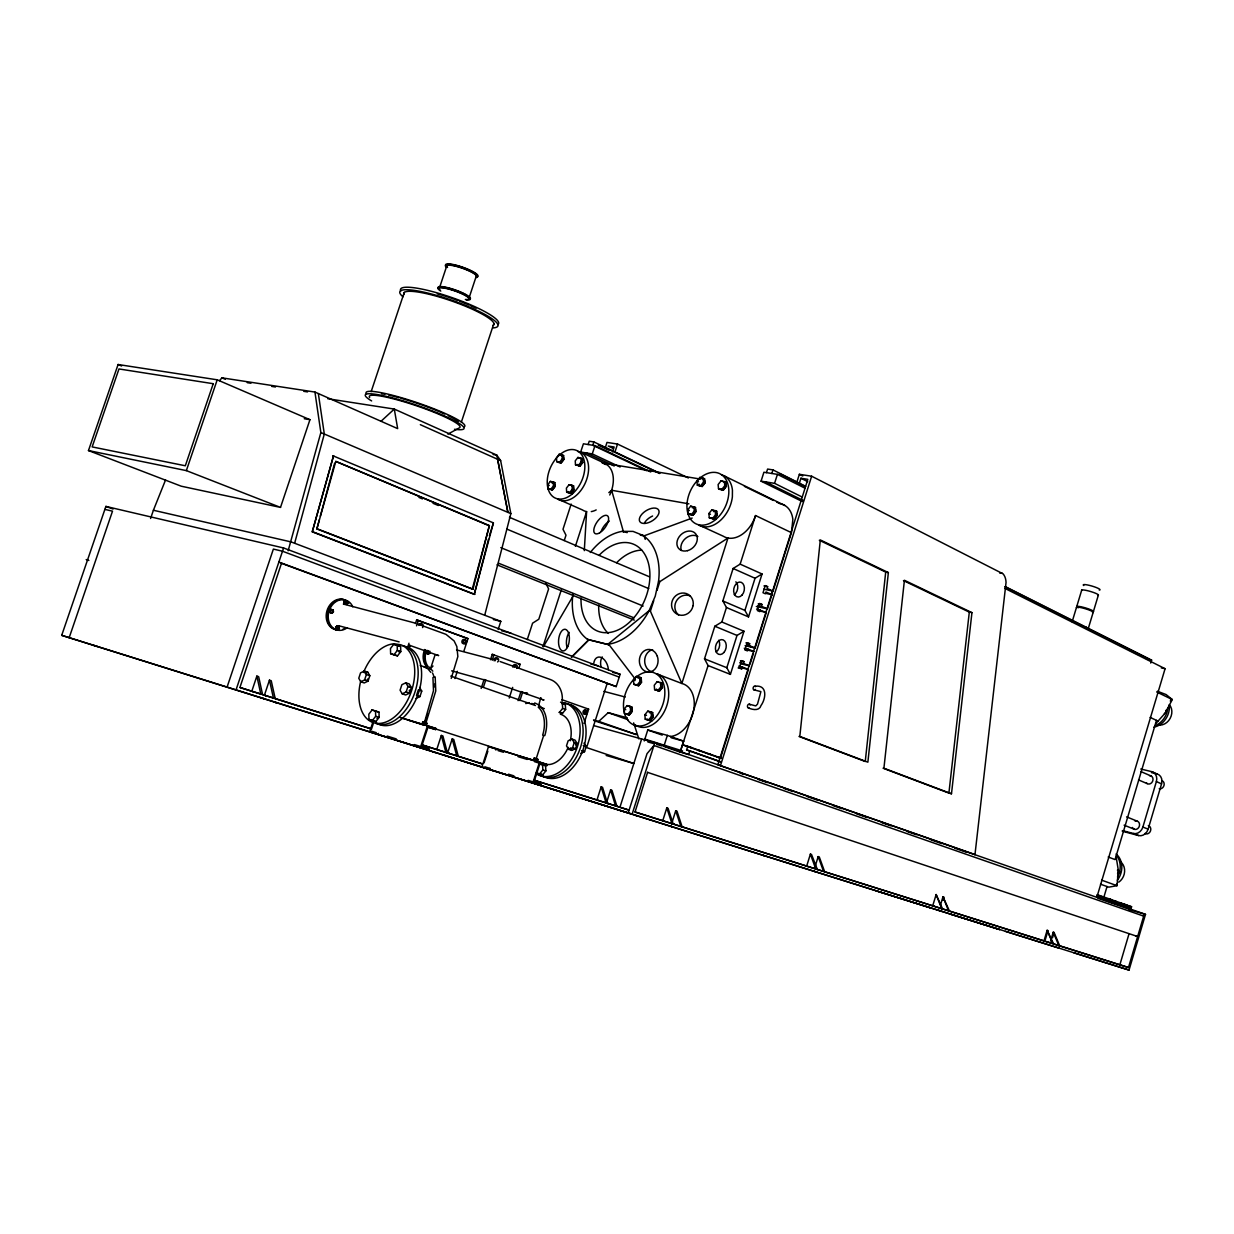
<?xml version="1.0" encoding="UTF-8"?>
<svg xmlns="http://www.w3.org/2000/svg" width="1234" height="1234" viewBox="0 0 1234 1234"><rect width="100%" height="100%" fill="white"/><g stroke="black" fill="none" stroke-linecap="round" stroke-linejoin="round"><path stroke-width="1.5" d="M424.897 652.061L425.098 651.12M562.18 701.035C563.228 692.32 559.017 682.68 550.41 679.548L500.14 661.563M584.299 550.657L586.597 511.601A25.775 16.983 -65.8 0 1 582.479 509.951L557.583 498.952A26.053 16.968 -65.8 0 0 585.641 482.155A26.053 16.968 -65.8 0 0 577.651 451.413M772.098 595.096L772.484 591.302M819.33 540.276L885.704 572.082L865.25 761.486L798.969 736.436M888.372 572.591L867.872 762.18L799.817 736.451L820.317 539.952L888.372 572.591L885.704 572.082M951.491 793.77L883.914 768.242L904.414 580.273L971.945 612.65L951.491 793.77L948.9 793.076L969.307 612.126L903.473 580.597M972.423 853.805L974.983 854.545L1006.049 582.417A13.929 8.607 -79.1 0 0 1002.995 573.81L811.648 476.216L799.354 474.303L796.562 483.126M763.692 589.189L773.039 591.101L791.426 532.656L792.86 519.391A26.901 19.127 -64.8 0 0 780.15 503.765L776.757 502.115M346.368 602.67L344.132 603.704L343.916 601.899L346.044 600.835L344.81 602.115C345.181 606.789 343.021 600.279 345.952 601.544M590.299 552.493A59.232 40.059 -67.5 0 1 622.229 531.345L633.057 531.407L642.775 535.309A59.232 40.059 -67.5 0 1 658.57 581.106L655.239 596.176L649.115 610.676L607.868 644.287M542.636 735.14C545.721 725.947 545.166 713.005 538.163 707.144M544.734 735.695C548.451 724.62 547.603 707.591 534.692 702.979M472.267 589.189L489.389 525.576L472.946 589.235L316.86 528.923L319.328 519.792M312.264 531.823L333.519 455.762L312.264 531.823L474.257 594.356L488.479 539.335M489.42 535.679L493.415 522.877L474.257 594.356M484.715 615.257L510.845 513.637L500.649 460.637L496.793 455.115L394.294 409.071L327.781 398.736M320.316 516.136L334.63 463.213M316.86 528.923L335.802 461.408L489.389 525.576M219.467 380.689L221.966 377.851L314.932 392.057L320.855 432.548L288.154 550.78M294.633 543.253L324.311 434.029L318.341 393.569M1157.415 691.241L1166.115 694.572L1172.3 699.555L1165.174 713.082L1155.996 723.433M1097.088 894.619L1131.578 906.743L1130.714 909.659L1098.013 898.213M1144.319 913.947L1128.478 967.518L1119.855 964.818L1129.064 933.675M1073.858 952.802L1129.033 970.078L1145.507 914.363L654.822 742.683L593.569 725.546M1004.846 588.371L1165.081 668.705L1096.825 897.334M1107.037 886.552L1103.813 897.396L1098.892 895.668M1156.489 720.363L1115.073 859.589L1108.194 856.998M1122.446 830.59L1133.367 833.474A8.623 7.265 -68.8 0 0 1142.869 827.058L1156.366 781.6A8.607 7.234 -66.5 0 0 1151.723 771.651L1140.771 769.013M1122.277 831.222L1138.627 835.557A8.607 7.25 -68.8 0 0 1148.129 829.155L1161.564 783.852A8.576 7.234 -66.5 0 0 1156.921 773.919L1151.723 771.651M1047.157 930.266L1043.979 940.91L1052.756 943.64L1047.157 930.266L1053.62 943.917L1058.834 945.568L1053.234 932.21L1054.098 932.488L1059.697 945.83M1045.383 939.413L1048.036 930.544M1050.597 941.064L1053.234 932.21M1052.525 937.794L1054.098 932.488M1150.736 663.059L1151.615 660.113L1005.324 586.628M1088.172 628.877L1093.123 612.48M1093.37 611.663L1098.306 595.282M1072.13 621.828L1076.526 607.267M1076.773 606.449L1081.724 590.068M1100.497 884.207L1108.826 887.153L1117.001 885.688L1118.359 870.525L1116.199 857.198M941.311 908.533L942.591 908.934L936.143 894.542L932.703 905.833L948.514 910.785L942.992 896.748L949.486 911.093M940.555 904.784L942.992 896.748M942.992 900.28L943.964 897.056M810.399 854.098L806.666 866.114L815.751 868.952L810.399 854.098L811.509 854.452L817.371 869.476L816.414 869.168L823.556 871.405L818.188 856.597L819.299 856.951L824.667 871.759M815.011 866.87L818.188 856.597M680.15 752.138L683.621 741.156L667.347 735.371L647.757 729.988L644.271 740.955M791.426 532.656L755.532 515.55L740.153 564.139L733.104 568.488L722.846 600.943L726.44 607.514L721.859 621.998L714.825 626.24L704.506 658.848L708.085 665.573L681.307 748.467M771.852 473.486L772.993 469.907L767.594 469.059L766.453 472.637M673.193 824.019L668.072 808.301L666.792 807.9L662.735 820.749L680.859 826.425L675.723 810.769L677.003 811.185L682.124 826.826M720.517 761.872L686.582 749.948L687.739 746.277L721.659 758.262M720.24 761.548L689.883 750.858L688.726 754.545L681.862 752.617M671.682 823.572L675.723 810.769M743.994 631.253L730.405 674.381L726.826 667.717L737.006 635.433L743.994 631.253L721.859 621.998M762.057 573.98L748.529 616.907L744.904 610.398L755.038 578.268L762.057 573.98L740.153 564.139M799.262 483.558L800.928 478.252L807.823 479.347L717.864 764.741L974.983 854.545M738.148 667.918L741.788 668.797L742.344 667.008L738.703 666.129M740.4 663.691L749.532 665.866L743.47 663.429L744.04 661.625L741.603 660.653L739.351 667.825L741.788 668.797M744.256 648.236L747.989 649.099L747.418 650.889L744.997 649.902L747.249 642.729L749.67 643.732L749.115 645.521L755.146 648.004L766.329 612.419L756.596 609.041M760.345 609.843L759.789 611.617L757.383 610.583L759.62 603.441L762.026 604.49L761.471 606.28L767.455 608.871L771.929 594.649L765.959 592.011L765.404 593.801L762.998 592.736L765.25 585.61L767.641 586.674L767.085 588.464L773.039 591.101M742.344 667.008L748.406 669.43L720.471 758.2L682.973 744.95L687.739 746.277M750.087 664.077L753.465 653.357M720.502 765.481L811.648 476.216M616.26 806.111L619.931 807.267L641.649 738.996M628.199 812.928L647.017 753.681L653.943 745.475L1143.671 916.122M654.822 742.683L632.132 814.162L444.548 755.316M662.565 820.703L635.016 812.018L647.619 772.299M667.347 735.371L663.846 746.431L680.196 752.154M802.316 501.544L761.069 481.167L763.908 472.236L777.42 474.365L804.984 488.186M802.023 496.963L774.566 483.342L777.42 474.365M281.414 563.29L616.198 686.598L620.131 674.273L283.589 547.973L105.893 506.418L61.7 635.34L999.802 929.618L949.501 913.87M670.355 736.497A27.595 19.451 -69.6 0 0 693.446 711.293A27.595 19.451 -69.6 0 0 681.862 683.482L650.395 611.185L653.727 600.757M657.043 590.33L659.82 581.63L727.967 538.039L681.862 683.482L656.365 673.749A27.935 19.451 -69.6 0 1 665.65 708.748A27.935 19.451 -69.6 0 1 634.862 724.667M601.159 786.845L596.947 800.033L606.11 802.887L601.159 786.845L602.516 787.277L607.467 803.319M610.614 789.883L606.434 803.01L615.581 805.864L610.614 789.883L611.956 790.315L616.923 806.296M532.81 782.942L539.536 762.026L547.264 764.525L546.924 765.558L534.507 761.656M540.554 785.364L540.893 784.33L533.921 782.14L539.983 763.322L546.924 765.558M568.704 749.377L572.591 747.696L574.242 742.544L572.005 739.089L568.134 740.77L566.483 745.907L568.704 749.377L571.712 750.38L575.599 748.699L577.25 743.562L575.013 740.107L572.005 739.089M583.96 713.854L585.178 710.044M584.052 723.448L588.633 709.149L561.917 699.678M580.69 753.372L584.561 751.707L586.212 746.585L583.975 743.146M607.035 683.852L586.628 747.588L633.844 763.507L606.172 755.455M564.262 540.538L565.99 535.201L562.997 529.278L571.157 504.074M518.049 700.634L521.026 691.456M519.93 700.588L522.784 691.734M605.231 447.896L606.989 442.42L617.524 444.055L688.371 477.974M542.991 646.57L561.254 590.037M575.399 546.261L586.597 511.601M612.558 451.906L614.146 446.986L608.239 446.06L613.437 448.528M614.871 452.276L617.524 444.055M538.826 704.923L540.785 697.673L541.155 698.799M534.075 758.139L533.412 760.221L537.577 761.532L538.24 759.45L534.075 758.139L536.374 758.848M533.936 760.375L534.615 758.293M535.386 760.823L535.834 758.694M536.08 759.064L543.685 735.418M536.883 761.301L537.561 759.218M498.166 629.494L500.803 621.35L291.116 541.927L153.402 510.259L150.594 518.481M481.167 688.418L484.083 679.44M490.5 659.727L492.243 654.344L493.955 654.791L492.212 660.175M483.45 687.091L485.795 679.919M481.877 767.008L488.51 746.57L539.536 762.026M484.067 762.874L487.862 751.182M588.155 444.533L589.22 441.217L593.878 441.942L659.804 473.239M527.273 639.582L532.579 623.185L538.795 619.237L548.606 588.927L545.644 582.849M509.21 698.028L512.665 687.384M518.99 667.856L520.131 664.293L492.243 654.344M593.878 441.942L592.798 445.273L646.616 470.725M489.62 769.43L489.944 768.412M495.883 750.087L496.207 749.069L488.51 746.57M421.997 724.157L422.707 721.967L427.072 723.34L426.362 725.53L421.997 724.157L422.784 724.42M422.475 724.281L423.185 722.106M424.434 722.522L433.489 690.701L432.933 677.389M423.972 724.744L424.681 722.569L427.072 723.34M424.758 723.062L427.658 714.178M424.496 722.522L425.915 722.985L435.772 690.978L435.186 676.895M425.576 725.253L426.285 723.078M420.347 747.65L427.504 725.731L435.988 728.476L435.633 729.572L428.383 727.381M451.228 678.392L457.86 656.534L456.827 646.523L454.112 640.924L445.998 634.353L417.354 623.91M435.633 729.572L427.997 727.104L421.55 746.817L429.216 749.223L428.861 750.318L369.676 731.793L373.192 721.103M454.945 678.546L457.305 671.281M463.83 651.321L467.964 638.626L418.326 620.44L416.614 620.008L415.442 623.586M441.34 735.433L436.743 749.532L445.875 752.385L441.34 735.433L442.898 735.942L447.433 752.879M452.184 738.935L456.75 755.81L447.618 752.971L452.184 738.935L453.726 739.428L458.308 756.303M371.449 729.248L373.177 724.003M378.159 734.461L378.514 733.397M407.22 648.59L408.978 643.222M408.917 649.038L410.104 645.475M416.552 625.808L418.326 620.44M402.207 693.832L406.14 691.95L407.96 686.428L405.816 682.803L401.883 684.7L400.078 690.192L402.207 693.832L405.662 694.989L409.611 693.107L411.416 687.6L409.272 683.975L405.816 682.803M416.012 698.429L419.946 696.578L421.75 691.086L419.606 687.477M430.851 667.748L434.923 655.3M468.905 298.397L476.093 276.647A15.718 3.008 19.4 0 0 460.313 267.547A15.718 3.008 19.4 0 0 447.541 267.485M360.791 681.816L364.601 679.949L366.375 674.551L364.354 671.018L360.544 672.885L358.77 678.268L360.791 681.816L364.246 682.957L368.056 681.106L369.83 675.708L367.794 672.191L364.354 671.018M461.362 422.121L493.878 323.447M439.628 287.429L446.862 265.618M256.857 676.093L251.798 691.256L260.79 694.048L256.857 676.093L258.662 676.679L262.595 694.619L264.292 695.158M269.444 680.15L264.415 695.22L273.424 698.028L269.444 680.15L271.233 680.721L275.213 698.583M371.156 391.656L404.258 292.443M606.819 464.277L580.659 452.045L583.42 443.793L595.019 445.613L650.719 471.974M580.659 452.045L592.243 453.911L595.019 445.613M280.504 507.405L309.95 419.683L217.215 379.81L118.094 364.508L88.478 450.564L181.228 486.196L280.504 507.405L186.349 470.617L88.478 450.564M227.087 687.091L273.377 549.084L282.493 551.228L619.221 677.111M61.7 635.34L236.049 689.883L283.589 547.973M281.568 563.09L239.92 687.461L370.246 728.538M186.349 470.617L217.215 379.81M69.181 637.685L112.51 511.169L104.875 509.38M153.402 510.259L165.541 479.995M1170.542 701.791L1170.526 700.017M543.361 646.739L573.255 595.744M393.723 644.302L390.453 648.544L390.623 653.712L394.062 654.915L397.502 655.856L400.788 651.614L400.603 646.431L393.723 644.302L400.603 646.431M390.623 653.712L394.062 654.652L397.348 650.395L397.163 645.228M559.125 454.359L556.472 457.768L556.75 461.67L558.308 462.395L561.223 462.873L563.876 459.464L563.599 455.562L559.125 454.359L563.599 455.562M556.75 461.67L559.65 462.164L562.303 458.739L562.041 454.837M372.097 709.982L368.827 714.193L368.981 719.437L375.876 721.597L379.147 717.386L378.992 712.141L372.097 709.982L378.992 712.141M547.695 484.808L550.333 481.399L554.822 482.617L555.084 486.551L552.431 489.96L547.942 488.726L547.695 484.808L549.269 485.502M547.942 488.726L550.858 489.25L553.495 485.841L553.233 481.908M372.406 720.486L375.676 716.275L375.522 711.015M577.898 457.444L575.229 460.884L575.507 464.817L580.042 466.036L582.726 462.596L582.433 458.662L577.898 457.444L579.471 458.169M575.507 464.817L578.468 465.311L581.152 461.871L580.875 457.922M569.059 484.715L566.391 488.14L566.668 492.104L568.242 492.798L571.203 493.338L573.872 489.898L573.594 485.934L569.059 484.715L573.594 485.934M566.668 492.104L569.614 492.628L572.298 489.188L572.021 485.224M696.932 481.044L699.817 477.435L704.676 478.73L705.077 482.88L702.192 486.504L697.333 485.209L696.932 481.044L698.506 481.8M697.333 485.209L700.619 485.749L703.519 482.139L703.102 477.974M687.77 509.781L690.639 506.187L695.498 507.498L695.899 511.694L693.014 515.288L688.156 513.976L687.77 509.781L689.343 510.521M688.156 513.976L691.441 514.563L694.326 510.953L693.924 506.758M721.026 480.905L718.111 484.561L718.527 488.757L720.085 489.497L723.433 490.068L726.363 486.412L725.931 482.216L721.026 480.905L725.931 482.216M718.527 488.757L721.875 489.312L724.805 485.656L724.373 481.461M708.887 513.545L711.802 509.92L716.707 511.246L717.124 515.473L714.208 519.113L709.288 517.786L708.887 513.545L710.445 514.285M709.288 517.786L712.635 518.388L715.55 514.748L715.134 510.506M562.658 708.393L559.496 712.311L562.488 713.36L565.635 709.442L565.311 704.552L562.334 703.503L562.658 708.393L565.635 709.442M542.559 764.972L542.867 769.923L539.721 773.826L542.744 774.782L545.891 770.895L545.582 765.944L539.119 763.923M633.474 679.949L636.343 676.402L641.186 677.836L641.541 682.201L638.672 685.734L633.829 684.299L633.474 679.949L635.094 680.551M633.829 684.299L637.053 685.132L639.922 681.584L639.567 677.219L641.186 677.836M624.157 709.149L627.026 705.617L630.235 706.48L631.87 707.067L632.224 711.463L629.34 714.995L624.497 713.545L624.157 709.149L625.792 709.735M624.497 713.545L627.705 714.409L630.589 710.877L630.235 706.48M662.056 683.127L657.151 681.677L654.251 685.256L654.622 689.652L659.527 691.102L662.442 687.539L662.056 683.127L660.437 682.51L660.822 686.922L657.907 690.5L654.622 689.652M644.873 714.717L647.773 711.17L651.058 712.049L652.678 712.635L653.048 717.077L650.133 720.625L645.228 719.16L644.873 714.717L646.508 715.319M645.228 719.16L648.513 720.039L651.429 716.491L651.058 712.049M431.838 667.286L432.995 666.021M429.833 651.136L430.018 652.879L427.967 653.897L426.609 653.418L426.424 651.675L427.596 650.411M428.861 654.143L427.504 653.65L427.319 651.922L428.491 650.657M335.602 626.98L337.73 625.916L336.697 629.016L335.602 626.98L336.481 627.211M337.268 629.294L339.381 628.229L339.18 626.425L336.836 625.684M332.193 613.175L333.442 611.879L333.226 610.074L330.866 609.318L329.632 610.614L329.833 612.434L332.193 613.175L331.298 612.943M347.695 603.179L345.566 604.228L347.695 603.179L347.494 601.359L345.15 600.603M331.283 612.666L330.511 610.845L331.761 609.55L330.866 609.318M571.342 657.336L588.757 639.829L609.102 644.78L635.448 679.348M571.99 656.689L588.772 639.844L587.477 639.335A59.232 40.059 -67.5 0 1 572.946 593.6M593.523 719.962L598.752 721.396L608.223 712.666L627.304 717.864M381.028 421.272L394.294 409.071L397.672 428.63L314.932 392.057M608.84 492.628L611.632 490.268L688.88 503.842M427.566 651.213L427.01 652.909L428.337 653.372M497.626 459.387L507.884 512.372L496.793 455.115L493.06 454.482M447.911 434.121L459.387 427.843A47.91 6.263 18.8 0 0 416.059 405.631A47.91 6.263 18.8 0 0 369.629 397.549M365.264 673.425L367.794 672.191M692.181 518.049L644.025 535.864L640.292 535.14M525.746 703.581L529.247 702.593M335.802 461.408L488.71 525.545M547.958 764.463L548.945 764.571A26.223 17.646 -70.8 0 0 568.195 747.326M402.762 645.768L404.32 645.999A41.231 25.729 -70.4 0 1 414.192 694.233A41.231 25.729 -70.4 0 1 375.63 723.309M406.187 646.986L407.744 647.218A41.185 25.729 -70.4 0 1 416.66 697.889A41.185 25.729 -70.4 0 1 376.123 722.785M247.186 382.648L250.949 383.234M271.696 386.412L275.475 386.998M303.765 391.332L307.528 391.918M761.069 481.167L774.566 483.342M609.75 494.988A25.775 16.983 -65.8 0 0 602.331 462.935L700.819 479.147M560.56 702.192L565.558 703.025A38.501 25.914 -70.8 0 1 575.8 751.028A38.501 25.914 -70.8 0 1 536.019 773.687M563.552 703.257L568.535 704.074A38.439 25.914 -70.8 0 1 578.299 753.187A38.439 25.914 -70.8 0 1 537.638 773.625M569.954 704.861L571.512 705.123A38.393 25.914 -70.9 0 1 581.785 753.033A38.393 25.914 -70.9 0 1 542.05 775.6M304.258 418.742L309.95 419.683M554.822 482.617L550.333 481.399M695.498 507.498L690.639 506.187M716.707 511.246L711.802 509.92M1002.424 573.301L999.771 572.807L1000.358 573.316M622.214 531.36L627.211 532.625M969.307 612.126L971.945 612.65M1147.003 658.941L1149.548 659.45L1004.954 586.844M1146.54 659.095L1151.615 660.113M763.969 585.934L767.641 586.674M1161.317 667.933L1165.081 668.705M766.422 593.523L770.093 594.279M758.293 603.704L762.026 604.49M757.722 605.478L761.471 606.28M756.319 606.496L767.455 608.871M760.73 611.216L766.329 612.419M745.938 642.883L749.67 643.732M749.115 645.521L746.462 644.919L752.493 647.403M745.105 645.706L755.146 648.004M744.781 649.439L754.02 651.583L747.989 649.099M740.385 660.776L744.04 661.625M739.829 662.55L743.47 663.429M740.971 667.656L748.406 669.43M1151.461 772.592L1156.921 773.919M493.322 619.53L500.803 621.35M755.023 686.212C767.687 684.608 766.021 698.567 761.069 705.416C759.481 711.278 752.262 709.812 748.22 707.792M753.881 689.806L760.884 691.626L757.506 704.105L755.763 705.91L749.362 704.198M501.559 630.759L510.876 633.073M346.6 601.143L347.494 601.359M590.608 663.923L598.074 665.805M343.916 601.899L344.81 602.115M612.712 672.391L620.131 674.273M343.33 604.028L414.686 622.969M467.964 638.626L416.614 620.008M332.332 609.843L333.226 610.074M329.632 610.614L330.511 610.845M332.548 611.663L333.442 611.879M329.833 612.434L330.727 612.666L330.049 611.401M518.419 663.846L520.131 664.293M456.534 649.902L492.937 659.45M603.858 691.364L625.237 697.025M338.548 625.684L399.137 641.881M339.18 626.425L338.286 626.193L339.381 628.229M426.424 651.675L427.319 651.922M429.123 652.632L430.018 652.879M631.87 707.067L627.026 705.617M652.678 712.635L647.773 711.17M426.609 653.418L427.504 653.65M451.659 670.849L493.369 682.402L542.821 699.632M586.937 708.686L588.633 709.149M561.84 703.611L565.311 704.552M671.157 737.716L683.621 741.156M559.017 712.388L562.488 713.36M686.582 749.948L689.883 750.858M644.858 739.12L682.587 750.951M647.835 741.942L653.172 743.439M656.719 744.441L662.056 745.938M738.719 772.037L741.356 772.777M1116.276 901.514L1114.055 900.805L1115.382 901.159M700.434 750.966C703.164 751.568 694.233 749.007 700.002 750.843M1120.534 903.535L1131.578 906.743M1128.956 909.535L1145.507 914.363M1135.789 935.989L1137.64 936.544L647.464 772.33M400.294 717.525L427.504 725.731M408.762 720.27L423.293 724.651M426.918 725.746L435.988 728.476M1119.855 902.748L1121.783 903.381L1120.225 902.856M1106.682 898.923L1105.371 898.583L1106.482 898.938M519.915 756.241L534.492 760.653M538.147 761.764L547.264 764.525M498.058 750.611L503.534 752.262M518.11 756.689L527.226 759.45M536.266 772.762L542.744 774.782M718.296 757.182L716.476 756.704L717.278 756.997M718.173 757.29L720.039 757.799L717.71 757.136M498.737 749.717L500.156 750.164M608.593 803.673L606.496 803.026L608.3 803.596M674.011 824.281L671.944 823.633L666.792 807.9M619.931 807.267L629.078 810.121L533.628 780.042L597.919 800.326M93.475 645.305L97.239 646.493M635.124 815.242L637.777 816.075M669.8 825.993L671.111 826.394M762.643 855.239L765.604 856.165M813.175 870.973L816.584 872.052M263.875 695.035L265.711 695.606L264.801 695.328M445.968 752.432L447.356 752.863M449.083 753.403L447.695 752.971M671.975 823.649L673.718 824.189M940.894 908.394L942.591 908.934M370.879 730.991L376.308 732.688M387.168 736.081L396.222 738.904M414.316 744.565L419.745 746.246M421.982 746.971L429.216 749.223M484.808 766.792L490.268 768.504M508.454 774.181L513.915 775.877M528.152 780.351L540.893 784.33M274.272 702.023L277.712 703.102M432.44 751.645L435.293 752.539M670.633 826.256L672.499 826.842M274.889 702.223L275.799 702.516M276.185 702.624L277.095 702.917M490.931 770.001L493.986 770.957M672.021 826.687L673.132 827.042M878.685 891.642L876.171 890.855M879.672 891.966L930.482 907.869M1005.448 931.346L1059.528 948.283M938.873 910.414L941.958 911.386M635.032 811.987L1128.478 967.518M240.121 687.569L252.97 691.611M274.981 698.552L370.401 728.631M436.45 749.439L421.766 744.812L482.232 763.846L456.626 755.81M445.628 752.339L449.546 753.558M680.937 826.487L807.653 866.422M824.173 871.636L934.369 906.358M949.054 910.985L1044.55 941.095M1057.415 945.136L1119.855 964.818M236.049 689.883L1129.033 970.078M260.405 697.534L264.446 698.799M425.344 722.785L422.707 721.967M368.981 719.437L375.876 721.597M690.145 747.233C695.498 749.084 684.87 745.552 690.068 747.357M708.995 753.897C713.9 755.609 705.37 752.725 708.887 754.005M375.676 716.275L379.147 717.386M542.867 769.923L545.891 770.895M400.988 717.725L422.753 724.759M428.198 726.533L533.397 760.576M538.842 762.334L544.287 764.093M1081.246 625.484L1083.359 626.193M406.14 691.95L409.611 693.107M419.946 696.578L416.521 695.421L418.311 689.929L421.75 691.086M572.591 747.696L575.599 748.699M581.584 750.704L584.561 751.707M364.601 679.949L368.056 681.106M407.96 686.428L411.416 687.6M574.242 742.544L577.25 743.562M583.219 745.583L586.212 746.585M366.375 674.551L369.83 675.708M86.21 559.557L88.863 560.483M394.062 654.652L397.502 655.856M420.177 665.434L430.974 669.198M450.78 676.093L535.433 705.539M538.996 706.774L544.333 708.625M598.752 721.396L636.358 734.585L593.724 720.533M1096.64 896.1L1131.146 908.193M740.138 773.101L743.778 774.381M758.308 779.456L767.394 782.634M783.744 788.356L792.83 791.518M807.36 796.609L818.265 800.419M832.796 805.494L841.881 808.671M856.411 813.746L867.301 817.571M881.847 822.646L890.917 825.824M907.268 831.531L916.353 834.708M930.883 839.799L941.789 843.609M955.054 848.236L965.914 852.031M335.802 628.785L338.147 629.525M397.348 650.395L400.788 651.614M608.223 712.666L627.89 719.669M408.685 644.996L436.219 654.76M647.757 729.988L662.226 735.109M648.513 720.039L650.133 720.625M627.705 714.409L629.34 714.995M651.429 716.491L653.048 717.077M1101.561 880.12L1117.001 885.688M630.589 710.877L632.224 711.463M344.132 603.704L346.461 604.459M105.893 506.418L113.112 509.056M278.853 562.087L616.198 686.598M637.053 685.132L638.672 685.734M657.907 690.5L659.527 691.102M660.822 686.922L662.442 687.539M639.922 681.584L641.541 682.201M657.151 681.677L658.771 682.294M883.066 768.211L948.9 793.076M636.343 676.402L637.963 677.019M312.942 531.869L474.951 594.418M588.772 639.844L587.507 639.351L609.118 644.78L607.838 644.287M317.539 528.954L472.946 589.235M1133.367 833.474L1138.627 835.557M708.085 665.573L730.405 674.381M1124.112 825.176L1134.586 829.341M704.506 658.848L726.826 667.717M1142.869 827.058L1148.129 829.155M498.49 563.182L634.029 617.848M1126.58 816.862L1137.038 821.088M496.978 564.833L634.276 620.085M650.395 611.185L649.115 610.676A59.232 40.059 -67.5 0 1 607.853 644.287M500.803 547.634L643.145 606.048M714.825 626.24L737.006 635.433M418.912 497.41L422.444 498.875M433.026 503.302L438.332 505.508M506.85 529.093L648.729 588.587M118.094 364.508L121.611 365.989M332.841 455.747L493.415 522.877M509.441 517.293L649.207 576.694M658.57 581.106L659.82 581.63M320.855 432.548L510.845 513.637M726.44 607.514L748.529 616.907M722.846 600.943L744.904 610.398M1138.535 779.919L1147.188 783.621M1156.366 781.6L1161.564 783.852M1141.018 771.636L1151.384 776.124M221.966 377.851L225.344 379.301M642.775 535.309L644.025 535.864L645.243 539.381M550.858 489.25L552.431 489.96M569.614 492.628L571.203 493.338M553.495 485.841L555.084 486.551M733.104 568.488L755.038 578.268M572.298 489.188L573.872 489.898M420.331 424.681L500.649 460.637M559.65 462.164L561.223 462.873M578.468 465.311L580.042 466.036M562.303 458.739L563.876 459.464M581.152 461.871L582.726 462.596M691.441 514.563L693.014 515.288M712.635 518.388L714.208 519.113M694.326 510.953L695.899 511.694M347.371 601.143L344.348 599.739A15.579 12.71 -74.2 0 0 327.426 613.344A15.579 12.71 -74.2 0 0 339.319 630.111M602.331 462.935L605.771 464.539M592.243 453.911L620.131 466.992M586.366 452.971L614.223 466.005M1150.134 717.401L1158.063 721.103M715.55 514.748L717.124 515.473M600.588 445.505L659.588 473.501M598.274 445.135L608.686 450.071M700.619 485.749L702.192 486.504M699.817 477.435L701.375 478.19M721.875 489.312L723.433 490.068M703.519 482.139L705.077 482.88M724.805 485.656L726.363 486.412M1156.705 691.996L1172.3 699.555M724.528 476.046L784.855 505.477M744.38 486.319L773.348 500.449M765.62 481.892L803.396 500.588M772.993 469.907L805.679 486.335M779.456 473.609L805.278 486.582M1114.287 642.528L1121.166 645.984M1129.773 650.303L1138.396 654.622M800.928 478.252L807.761 481.707M799.354 474.303L802.763 476.031M423.817 666.715L427.905 668.813L430.82 672.329M1088.249 628.584L1087.756 628.137A8.777 1.141 16.5 0 0 1085.226 626.903M1076.464 607.575A8.761 1.203 16.5 0 1 1086.213 609.025L1088.311 609.735A8.761 1.203 16.5 0 1 1092.707 611.709L1093.201 612.172A8.761 1.203 16.5 0 1 1092.476 612.604M429.309 667.1L432.795 671.157M570.231 748.066L571.712 750.38M336.234 628.291L336.666 626.286L338.162 627.427M936.143 894.542L941.65 908.625M633.659 722.862L638.857 738.919M611.632 490.268L623.478 531.9M748.915 707.792A1.882 1.296 -75.7 0 1 747.48 706.65A1.882 1.296 -75.7 0 1 748.452 704.321A1.882 1.296 -75.7 0 1 750.056 705.046M755.223 689.328A1.882 1.296 -76.2 0 1 753.357 689.328A1.882 1.296 -76.2 0 1 753.681 686.706A1.882 1.296 -76.2 0 1 755.547 686.69M640.986 679.518A3.841 2.653 -69.2 0 1 639.69 684.392A3.841 2.653 -69.2 0 1 636.05 684.469M638.055 678.145A3.841 2.653 -69.2 0 1 639.505 677.99M630.235 707.051A3.841 2.653 -69.9 0 1 631.469 711.879A3.841 2.653 -69.9 0 1 627.273 714.07M660.884 683.543A3.872 2.699 -69.2 0 1 661.393 684.083M661.702 687.6A3.872 2.699 -69.2 0 1 658.987 690.593A3.872 2.699 -69.2 0 1 656.38 689.066M652.061 713.437A3.872 2.715 -69.9 0 1 652.37 716.985M651.968 717.91A3.872 2.715 -69.9 0 1 647.418 719.113M649.439 712.728A3.872 2.715 -69.9 0 1 650.92 712.589M721.458 474.72A27.703 19.142 -64.9 0 1 732.441 490.207L732.379 496.886A27.703 19.142 -64.9 0 1 719.299 521.411A27.703 19.142 -64.9 0 1 698.506 524.851L723.309 536.235A27.379 19.142 -64.9 0 0 755.532 515.55M596.192 509.92A25.775 16.983 -65.8 0 1 591.271 511.601M718.697 640.323A7.558 5.306 -76.9 0 1 716.152 652.03M735.865 581.816A7.543 5.275 -78.3 0 1 734.261 594.726M608.285 633.443A46.645 31.806 -67.5 0 1 598.706 605.184M616.63 562.719A46.645 31.806 -67.5 0 1 641.711 550.133M599.107 555.285A47.015 31.791 -67.5 0 1 648.22 562.442A47.015 31.791 -67.5 0 1 620.162 628.924A47.015 31.791 -67.5 0 1 581.044 598.089M593.77 663.306A11.091 6.941 73.2 0 1 601.359 657.537A11.091 6.941 73.2 0 1 608.393 669.723M681.307 550.441A11.199 8.823 -42.6 0 1 685.549 538.394A11.199 8.823 -42.6 0 1 697.873 536.574M652.894 672.006A11.245 9.332 -88.8 0 1 646.662 667.856L645.428 665.342A11.245 9.332 -88.8 0 1 652.632 649.716M601.205 531.222A10.813 4.921 -54.8 0 1 609.334 521.041M567.085 647.511A10.859 5.368 -84.3 0 1 569.167 632.363M644.457 522.938A10.998 5.939 -31.9 0 1 652.601 516.013M678.561 614.964A11.276 10.628 -57.4 0 1 690.346 595.976M601.035 666.73A11.06 6.957 73.2 0 1 602.3 656.966M563.398 457.104A3.579 2.314 -65.6 0 1 562.164 461.578A3.579 2.314 -65.6 0 1 558.863 461.948M561.439 455.855A3.579 2.314 -65.6 0 1 562.642 456.056M554.652 484.021A3.579 2.329 -66.1 0 1 554.76 485.641M554.56 486.535A3.579 2.329 -66.1 0 1 550.565 489.281M552.03 482.988A3.579 2.329 -66.1 0 1 553.896 482.957M581.816 459.572A3.609 2.36 -65.5 0 1 580.89 464.709A3.609 2.36 -65.5 0 1 577.234 464.447M571.99 486.042A3.609 2.36 -66 0 1 573.023 486.705M573.347 487.337A3.609 2.36 -66 0 1 573.255 489.883M572.885 490.746A3.609 2.36 -66 0 1 570.432 492.86M569.213 492.644A3.609 2.36 -66 0 1 568.442 491.564M704.12 479.702A3.81 2.607 -64.7 0 1 703.519 484.761A3.81 2.607 -64.7 0 1 699.508 485.486M699.138 484.823A3.81 2.607 -64.7 0 1 698.968 484.006M702.964 479.008A3.81 2.607 -64.7 0 1 703.596 479.239M695.359 508.994A3.81 2.622 -65.3 0 1 694.079 513.76A3.81 2.622 -65.3 0 1 690.392 514.084M692.367 507.853A3.81 2.622 -65.3 0 1 694.48 507.853M716.46 512.727A3.841 2.669 -65.2 0 1 716.414 515.442M716.029 516.367A3.841 2.669 -65.2 0 1 711.416 517.864M713.422 511.586A3.841 2.669 -65.2 0 1 715.55 511.586M724.728 482.71A3.841 2.653 -64.5 0 1 725.808 485.594A3.841 2.653 -64.5 0 1 724.003 488.972M723.263 489.451A3.841 2.653 -64.5 0 1 721.119 489.482M1092.722 611.786A8.761 1.219 16.5 0 0 1093.447 611.354L1092.954 610.892A8.761 1.219 16.5 0 0 1088.558 608.902L1086.46 608.208A8.761 1.219 16.5 0 0 1077.93 606.31A8.761 1.219 16.5 0 0 1078.254 607.807M1097.658 595.42A8.761 1.265 16.4 0 0 1098.383 594.958L1097.905 594.479A8.761 1.265 16.4 0 0 1093.525 592.474L1091.411 591.765A8.761 1.265 16.4 0 0 1081.647 590.392M1086.475 628.384A8.777 1.141 16.5 0 1 1087.509 628.954M1083.761 585.533A8.761 1.296 16.4 0 1 1091.936 586.057A8.761 1.296 16.4 0 1 1099.263 590.083M1161.657 780.582A4.273 3.609 -66.5 0 1 1163.971 785.534A4.273 3.609 -66.5 0 1 1159.22 788.757M1149.548 775.677A4.304 3.625 -66.5 0 1 1152.633 781.261A4.304 3.625 -66.5 0 1 1146.463 783.004M1148.299 825.623A4.288 3.625 -68.8 0 1 1150.412 831.176A4.288 3.625 -68.8 0 1 1144.998 833.444M1135.126 821.181A4.319 3.625 -68.8 0 1 1139.414 823.602A4.319 3.625 -68.8 0 1 1137.146 828.97A4.319 3.625 -68.8 0 1 1132.457 827.474M1169.308 705.385A18.14 15.101 -63.6 0 1 1153.821 727.135M1169.277 704.583A12.031 10.057 -63.5 0 1 1170.079 718.512A12.031 10.057 -63.5 0 1 1157.939 724.898M1167.796 707.684A18.155 15.101 -63.6 0 1 1155.009 725.654M1165.667 710.398A1.82 1.527 -63.4 0 1 1164.356 713.499M1120.071 861.486A12.109 10.18 -71.2 0 1 1124.606 871.651A12.109 10.18 -71.2 0 1 1118.714 882.171M1116.091 853.99A18.263 15.286 -71.2 0 1 1117.356 880.212M1117.387 870.124A1.836 1.542 -71.2 0 1 1117.541 873.425M1116.431 855.301A18.279 15.302 -71.2 0 1 1117.48 876.988M1120.025 871.96A1.836 1.542 -71.2 0 1 1119.778 873.333M1116.893 884.007A1.558 1.311 -71.8 0 1 1115.999 885.241M527.119 692.783A2.052 1.542 -74.1 0 1 524.882 692.798M527.658 693.678A2.052 1.542 -74.1 0 1 526.008 692.737M584.731 713.854A2.005 1.465 -74.1 0 1 583.05 712.481A2.005 1.465 -74.1 0 1 584.392 710.059A2.005 1.465 -74.1 0 1 586.073 711.432M585.949 712.45A2.005 1.465 -74.1 0 1 585.456 713.329M512.835 667.147A2.067 1.573 -74.7 0 1 515.935 665.604M494.155 660.853A2.082 1.589 -74.7 0 1 495.266 657.938A2.082 1.589 -74.7 0 1 497.287 659.311M495.374 660.699A2.082 1.589 -74.7 0 1 496.654 658.246A2.082 1.589 -74.7 0 1 498.551 659.326A2.082 1.589 -74.7 0 1 497.595 661.964M514.162 666.962A2.067 1.573 -74.7 0 1 516.583 665.095A2.067 1.573 -74.7 0 1 516.722 668.412M463.783 643.531A2.113 1.635 -74.9 0 1 461.917 642.019A2.113 1.635 -74.9 0 1 463.367 639.49A2.113 1.635 -74.9 0 1 465.249 640.986M465.125 642.066A2.113 1.635 -74.9 0 1 464.586 643.007M418.588 625.114A2.159 1.697 -74.9 0 1 421.905 625.175M420.131 624.944A2.159 1.697 -74.9 0 1 422.722 624.373A2.159 1.697 -74.9 0 1 422.552 627.566M446.307 267.161A17.106 3.27 19.4 0 1 462.303 267.932A17.106 3.27 19.4 0 1 476.077 277.542M445.644 265.187A17.106 3.27 19.4 0 1 464.663 267.917A17.106 3.27 19.4 0 1 476.324 276.771M447.124 264.832A15.718 3.008 19.4 0 1 462.519 267.423A15.718 3.008 19.4 0 1 476.571 275.12M402.978 296.823A51.951 9.085 19.2 0 1 450.95 299.939A51.951 9.085 19.2 0 1 492.937 327.92M403.95 294.648A47.71 8.345 19.2 0 1 450.842 300.71A47.71 8.345 19.2 0 1 493.122 325.483M381.491 393.646A47.91 6.309 18.8 0 1 384.9 394.278M388.633 395.065A47.91 6.309 18.8 0 1 399.23 397.749M400.834 398.212A47.91 6.309 18.8 0 1 444.749 414.053M448.251 415.704A47.91 6.309 18.8 0 1 458.261 421.411M371.635 400.927A52.167 6.818 18.8 0 1 384.607 396.006A52.167 6.818 18.8 0 1 449.315 418.156A52.167 6.818 18.8 0 1 454.498 429.278M366.421 393.893A52.152 6.864 18.8 0 1 416.969 402.608A52.152 6.864 18.8 0 1 464.092 426.871M442.883 287.106A15.733 2.854 19.3 0 1 466.545 295.327M468.318 296.623A15.733 2.854 19.3 0 1 469.121 297.672M440.785 291.101A17.122 3.116 19.3 0 1 443.623 287.645A17.122 3.116 19.3 0 1 465.526 295.25A17.122 3.116 19.3 0 1 466.344 299.97M440.06 290.005A15.733 2.854 19.3 0 1 446.6 288.555A15.733 2.854 19.3 0 1 465.465 295.605A15.733 2.854 19.3 0 1 465.341 299.461M439.073 288.895A17.122 3.116 19.3 0 1 455.038 289.867A17.122 3.116 19.3 0 1 468.889 299.245M437.33 293.8A47.71 8.391 19.3 0 1 457.783 300.51M459.464 301.142A47.71 8.391 19.3 0 1 469.198 305.091M470.956 305.862A47.71 8.391 19.3 0 1 476.062 308.207M400.757 291.008A51.936 9.132 19.3 0 1 451.798 297.533A51.936 9.132 19.3 0 1 497.78 324.588M345.875 627.705A15.579 12.71 -74.2 0 1 342.682 629.402M352.77 606.819A15.579 12.71 -74.2 0 0 348.389 601.405L345.366 600.002A15.579 12.71 -74.2 0 0 328.229 617.617A15.579 12.71 -74.2 0 0 346.893 627.983M348.867 603.21A15.564 12.695 -74.2 0 0 346.353 600.896L343.33 599.493A15.564 12.695 -74.2 0 0 326.424 613.082A15.564 12.695 -74.2 0 0 338.301 629.834M560.329 714.193A26.223 17.646 -70.8 0 1 570.309 740.77M575.692 744.225A3.239 2.206 -70.9 0 1 575.661 745.028M360.775 680.906A41.293 25.713 -70.4 0 0 375.383 723.17A41.293 25.713 -70.4 0 0 411.632 690.531A41.293 25.713 -70.4 0 0 400.896 644.796L394.201 643.793A41.293 25.713 -70.4 0 0 363.536 672.468M399.4 651.228A3.44 2.144 -69.8 0 1 399.06 652.061M377.434 717.802A3.455 2.144 -71 0 1 376.972 718.527M409.071 686.443A3.471 2.19 -70.4 0 1 409.472 686.922M409.58 690.084A3.471 2.19 -70.4 0 1 409.225 690.917M367.701 678.978A3.409 2.098 -70.4 0 1 367.238 679.687M432.486 672.962A28.937 18.263 -70.5 0 1 434.059 677.142M435.031 683.651A28.937 18.263 -70.5 0 1 435 687.199M531.16 703.565A27.611 18.356 -70.8 0 1 534.368 704.012M427.087 666.345A14.993 11.738 -74.1 0 1 425.715 649.778M428.121 666.622A15.009 11.738 -74.1 0 1 425.869 652.524M426.069 666.067A14.993 11.738 -74.1 0 1 424.697 649.5M693.092 605.647L692.197 608.455A11.322 10.659 -57.4 0 1 673.995 611.648A11.322 10.659 -57.4 0 1 679.764 593.523A11.322 10.659 -57.4 0 1 693.092 605.647M213.235 383.712L185.316 465.773L92.149 446.909L118.973 368.951L213.235 383.712M1126.596 905.077L1123.68 904.167L1126.596 905.077M543.778 699.94L542.867 699.693L543.778 699.94M1109.273 899.092L1112.081 899.972L1109.273 899.092M438.548 655.516L436.728 655.038L438.548 655.516M657.306 656.164L656.056 653.65A11.291 9.348 -88.8 0 0 643.932 651.074A11.291 9.348 -88.8 0 0 640.122 665.265L641.371 667.779A11.291 9.348 -88.8 0 0 653.511 670.386A11.291 9.348 -88.8 0 0 657.306 656.164M651.66 721.15A27.981 19.451 -69.5 0 0 657.105 674.412A27.981 19.451 -69.5 0 0 623.71 701.267A27.981 19.451 -69.5 0 0 651.66 721.15M742.112 594.989A7.574 5.275 -78.3 0 0 741.295 582.355A7.574 5.275 -78.3 0 0 733.659 591.256A7.574 5.275 -78.3 0 0 742.112 594.989M723.972 652.431A7.589 5.306 -76.9 0 0 723.124 639.875A7.589 5.306 -76.9 0 0 715.427 648.93A7.589 5.306 -76.9 0 0 723.972 652.431M599.662 532.826A10.828 4.89 -54.8 0 0 608.254 516.753A10.828 4.89 -54.8 0 0 595.683 524.234A10.828 4.89 -54.8 0 0 599.662 532.826M644.919 523.432A11.029 5.923 -31.9 0 0 659.049 511.354A11.029 5.923 -31.9 0 0 643.639 512.496A11.029 5.923 -31.9 0 0 644.919 523.432M687.569 550.657A11.229 8.823 -42.6 0 0 695.698 533.828A11.229 8.823 -42.6 0 0 678.037 538.672A11.229 8.823 -42.6 0 0 687.569 550.657M567.763 646.601A10.89 5.352 -84.3 0 0 565.403 629.34A10.89 5.352 -84.3 0 0 558.693 644.364A10.89 5.352 -84.3 0 0 567.763 646.601M572.545 493.693A26.099 16.968 -65.8 0 0 578.052 451.212A26.099 16.968 -65.8 0 0 547.495 478.036A26.099 16.968 -65.8 0 0 572.545 493.693M715.751 519.483A27.75 19.142 -64.9 0 0 720.795 474.226A27.75 19.142 -64.9 0 0 687.137 502.547A27.75 19.142 -64.9 0 0 715.751 519.483M586.767 713.699A2.005 1.465 -74.1 0 0 586.489 710.414A2.005 1.465 -74.1 0 0 584.376 712.851A2.005 1.465 -74.1 0 0 586.767 713.699M465.897 643.346A2.113 1.635 -74.9 0 0 465.557 639.844A2.113 1.635 -74.9 0 0 463.228 642.359A2.113 1.635 -74.9 0 0 465.897 643.346"/></g></svg>
